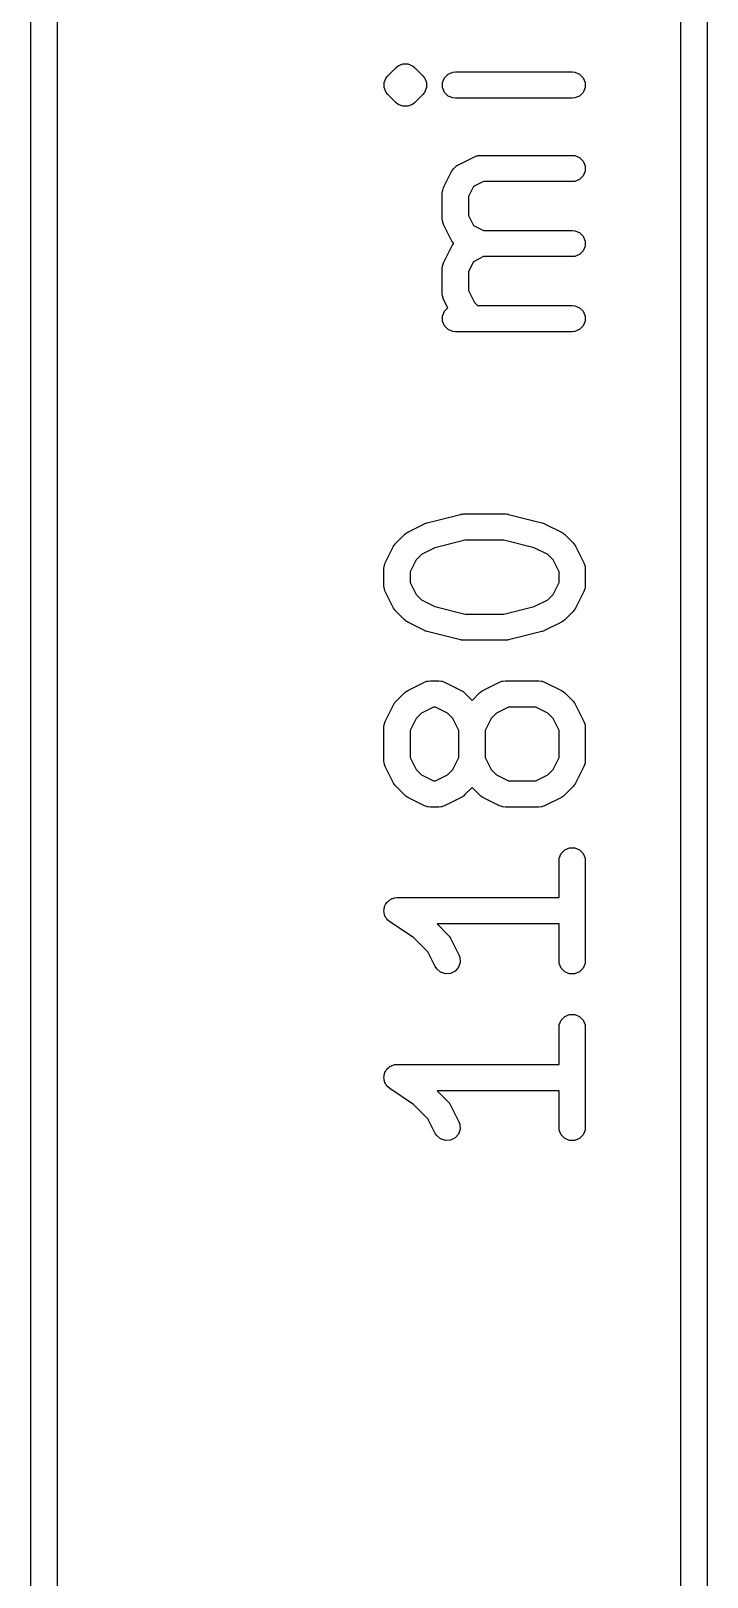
# Model space of a CAD drawing. Extents: x 0.21 to 2.09, y 0.21 to 1.68.
# Drawn here: x 1.9108 to 2.0628, y 0.5546 to 0.9022 of the extents above; entities that cross this region are included whole.
import ezdxf

# ---------------------------------------------------------------- set-up
doc = ezdxf.new("R2010")
doc.units = 0
doc.header["$MEASUREMENT"] = 0
doc.layers.add('BLACK', color=7, linetype='CONTINUOUS')

msp = doc.modelspace()

# ---------------------------------------------------------------- linework, layer by layer
at = {"layer": 'BLACK', "linetype": 'CONTINUOUS'}
for p, q in [((2.05689, 0.22207), (2.05689, 1.37793)), ((2.0628, 1.37793), (2.0628, 0.22207)), ((1.91083, 0.41207), (1.91083, 1.18793)), ((1.91673, 1.18793), (1.91673, 0.41207)), ((1.99102, 0.89208), (1.99289, 0.89395)), ((1.99289, 0.89395), (1.99334, 0.89432)), ((1.99334, 0.89432), (1.9944, 0.89476)), ((1.9944, 0.89476), (1.99555, 0.89476)), ((1.99555, 0.89476), (1.99662, 0.89432)), ((1.99662, 0.89432), (1.99707, 0.89395)), ((1.99707, 0.89395), (1.99894, 0.89208)), ((1.99021, 0.89056), (1.99065, 0.89163)), ((1.99021, 0.88941), (1.99021, 0.89056)), ((1.99065, 0.89163), (1.99102, 0.89208)), ((1.99894, 0.89208), (1.99931, 0.89163)), ((1.99931, 0.89163), (1.99945, 0.89129)), ((1.99945, 0.89129), (1.99975, 0.89056)), ((1.99975, 0.89056), (1.99975, 0.88941)), ((2.00333, 0.89056), (2.00377, 0.89163)), ((2.00333, 0.88941), (2.00333, 0.89056)), ((2.00377, 0.89163), (2.00459, 0.89244)), ((2.00459, 0.89244), (2.00565, 0.89288)), ((2.00565, 0.89288), (2.00623, 0.89294)), ((2.00623, 0.89294), (2.03247, 0.89294)), ((2.03247, 0.89294), (2.03305, 0.89288)), ((2.03305, 0.89288), (2.03411, 0.89244)), ((2.03411, 0.89244), (2.03493, 0.89163)), ((2.03493, 0.89163), (2.03537, 0.89056)), ((2.03537, 0.89056), (2.03537, 0.88941)), ((1.99065, 0.88835), (1.99021, 0.88941)), ((1.99102, 0.8879), (1.99065, 0.88835)), ((1.99289, 0.88603), (1.99102, 0.8879)), ((1.99894, 0.8879), (1.99707, 0.88603)), ((1.99931, 0.88835), (1.99894, 0.8879)), ((1.99975, 0.88941), (1.99931, 0.88835)), ((2.00377, 0.88835), (2.00333, 0.88941)), ((2.00459, 0.88753), (2.00377, 0.88835)), ((2.00565, 0.88709), (2.00459, 0.88753)), ((2.00623, 0.88704), (2.00565, 0.88709)), ((2.03247, 0.88704), (2.00623, 0.88704)), ((2.03305, 0.88709), (2.03247, 0.88704)), ((2.03411, 0.88753), (2.03305, 0.88709)), ((2.03493, 0.88835), (2.03411, 0.88753)), ((2.03537, 0.88941), (2.03493, 0.88835)), ((1.99334, 0.88566), (1.99289, 0.88603)), ((1.9944, 0.88522), (1.99334, 0.88566)), ((1.99555, 0.88522), (1.9944, 0.88522)), ((1.9944, 0.88522), (1.9944, 0.88522)), ((1.99662, 0.88566), (1.99555, 0.88522)), ((1.99707, 0.88603), (1.99662, 0.88566)), ((2.00678, 0.87201), (2.01053, 0.87388)), ((2.01053, 0.87388), (2.01107, 0.87409)), ((2.01107, 0.87409), (2.01118, 0.8741)), ((2.01118, 0.8741), (2.01127, 0.87414)), ((2.01127, 0.87414), (2.01185, 0.87419)), ((2.01185, 0.87419), (2.03247, 0.87419)), ((2.03247, 0.87419), (2.03305, 0.87414)), ((2.03305, 0.87414), (2.03411, 0.8737)), ((2.03411, 0.8737), (2.03493, 0.87288)), ((2.03493, 0.87288), (2.03537, 0.87182)), ((2.00359, 0.86694), (2.00546, 0.87069)), ((2.00546, 0.87069), (2.00552, 0.87078)), ((2.00552, 0.87078), (2.00554, 0.87083)), ((2.00554, 0.87083), (2.00558, 0.87089)), ((2.00558, 0.87089), (2.00577, 0.87118)), ((2.00577, 0.87118), (2.00605, 0.87142)), ((2.00605, 0.87142), (2.00629, 0.8717)), ((2.00629, 0.8717), (2.00658, 0.87188)), ((2.00658, 0.87188), (2.00664, 0.87193)), ((2.00664, 0.87193), (2.00668, 0.87195)), ((2.00668, 0.87195), (2.00678, 0.87201)), ((2.03493, 0.8696), (2.03411, 0.86879)), ((2.03537, 0.87067), (2.03493, 0.8696)), ((2.03537, 0.87182), (2.03537, 0.87067)), ((2.00327, 0.86562), (2.00333, 0.86619)), ((2.00327, 0.85999), (2.00327, 0.86562)), ((2.00333, 0.86619), (2.00337, 0.86629)), ((2.00337, 0.86629), (2.00338, 0.8664)), ((2.00338, 0.8664), (2.00359, 0.86694)), ((2.0103, 0.86717), (2.00918, 0.86492)), ((2.01255, 0.86829), (2.0103, 0.86717)), ((2.03247, 0.86829), (2.01255, 0.86829)), ((2.03305, 0.86835), (2.03247, 0.86829)), ((2.03411, 0.86879), (2.03305, 0.86835)), ((2.00918, 0.86492), (2.00918, 0.86069)), ((2.00333, 0.85942), (2.00327, 0.85999)), ((2.00337, 0.85932), (2.00333, 0.85942)), ((2.00338, 0.85921), (2.00337, 0.85932)), ((2.00359, 0.85867), (2.00338, 0.85921)), ((2.00546, 0.85492), (2.00359, 0.85867)), ((2.00918, 0.86069), (2.0103, 0.85844)), ((2.0103, 0.85844), (2.01255, 0.85732)), ((2.01255, 0.85732), (2.03247, 0.85732)), ((2.03247, 0.85732), (2.03305, 0.85726)), ((2.03305, 0.85726), (2.03411, 0.85682)), ((2.03411, 0.85682), (2.03493, 0.85601)), ((2.03493, 0.85601), (2.03537, 0.85494)), ((2.00359, 0.85006), (2.00546, 0.85381)), ((2.00552, 0.85483), (2.00546, 0.85492)), ((2.00546, 0.85381), (2.00552, 0.85391)), ((2.00554, 0.85478), (2.00552, 0.85483)), ((2.00552, 0.85391), (2.00554, 0.85396)), ((2.00558, 0.85472), (2.00554, 0.85478)), ((2.00554, 0.85396), (2.00558, 0.85401)), ((2.00577, 0.85443), (2.00558, 0.85472)), ((2.00558, 0.85401), (2.00577, 0.8543)), ((2.00584, 0.85437), (2.00577, 0.85443)), ((2.00577, 0.8543), (2.00584, 0.85437)), ((2.03411, 0.85191), (2.03305, 0.85147)), ((2.03493, 0.85273), (2.03411, 0.85191)), ((2.03537, 0.85379), (2.03493, 0.85273)), ((2.03537, 0.85494), (2.03537, 0.85379)), ((2.00327, 0.84874), (2.00333, 0.84932)), ((2.00327, 0.84312), (2.00327, 0.84874)), ((2.00333, 0.84932), (2.00337, 0.84942)), ((2.00337, 0.84942), (2.00338, 0.84952)), ((2.00338, 0.84952), (2.00359, 0.85006)), ((2.0103, 0.85029), (2.00918, 0.84805)), ((2.00918, 0.84805), (2.00918, 0.84382)), ((2.01255, 0.85142), (2.0103, 0.85029)), ((2.03247, 0.85142), (2.01255, 0.85142)), ((2.03305, 0.85147), (2.03247, 0.85142)), ((2.00333, 0.84254), (2.00327, 0.84312)), ((2.00337, 0.84245), (2.00333, 0.84254)), ((2.00338, 0.84234), (2.00337, 0.84245)), ((2.00359, 0.8418), (2.00338, 0.84234)), ((2.00454, 0.8399), (2.00359, 0.8418)), ((2.00918, 0.84382), (2.01053, 0.84112)), ((2.01053, 0.84112), (2.0112, 0.84045)), ((2.00333, 0.83807), (2.00377, 0.83914)), ((2.00333, 0.83692), (2.00333, 0.83807)), ((2.00377, 0.83914), (2.00454, 0.8399)), ((2.0112, 0.84045), (2.03247, 0.84045)), ((2.03247, 0.84045), (2.03305, 0.84039)), ((2.03305, 0.84039), (2.03411, 0.83995)), ((2.03411, 0.83995), (2.03493, 0.83914)), ((2.03493, 0.83914), (2.03537, 0.83807)), ((2.03537, 0.83807), (2.03537, 0.83692)), ((2.00377, 0.83585), (2.00333, 0.83692)), ((2.00459, 0.83504), (2.00377, 0.83585)), ((2.00565, 0.8346), (2.00459, 0.83504)), ((2.00623, 0.83454), (2.00565, 0.8346)), ((2.03247, 0.83454), (2.00623, 0.83454)), ((2.03305, 0.8346), (2.03247, 0.83454)), ((2.03411, 0.83504), (2.03305, 0.8346)), ((2.03493, 0.83585), (2.03411, 0.83504)), ((2.03537, 0.83692), (2.03493, 0.83585)), ((1.99989, 0.79162), (2.00739, 0.79349)), ((2.00739, 0.79349), (2.00748, 0.79351)), ((2.00748, 0.79351), (2.00753, 0.79352)), ((2.00753, 0.79352), (2.00774, 0.79354)), ((2.00774, 0.79354), (2.00796, 0.79358)), ((2.00796, 0.79358), (2.008, 0.79357)), ((2.008, 0.79357), (2.0081, 0.79358)), ((2.0081, 0.79358), (2.01748, 0.79358)), ((2.01748, 0.79358), (2.01758, 0.79357)), ((2.01758, 0.79357), (2.01762, 0.79358)), ((2.01762, 0.79358), (2.01783, 0.79354)), ((2.01783, 0.79354), (2.01805, 0.79352)), ((2.01805, 0.79352), (2.01809, 0.79351)), ((2.01809, 0.79351), (2.01819, 0.79349)), ((2.01819, 0.79349), (2.02569, 0.79162)), ((1.99289, 0.78709), (1.99476, 0.78896)), ((1.99476, 0.78896), (1.99499, 0.78915)), ((1.99499, 0.78915), (1.99504, 0.78921)), ((1.99504, 0.78921), (1.99513, 0.78927)), ((1.99513, 0.78927), (1.99521, 0.78933)), ((1.99521, 0.78933), (1.99528, 0.78936)), ((1.99528, 0.78936), (1.99553, 0.78952)), ((1.99553, 0.78952), (1.99928, 0.79139)), ((1.99928, 0.79139), (1.99932, 0.79141)), ((1.99932, 0.79141), (1.99934, 0.79142)), ((1.99934, 0.79142), (1.99958, 0.79151)), ((1.99958, 0.79151), (1.99982, 0.7916)), ((1.99982, 0.7916), (1.99984, 0.7916)), ((1.99984, 0.7916), (1.99989, 0.79162)), ((2.02569, 0.79162), (2.02573, 0.7916)), ((2.02573, 0.7916), (2.02575, 0.7916)), ((2.02575, 0.7916), (2.02599, 0.79151)), ((2.02599, 0.79151), (2.02624, 0.79142)), ((2.02624, 0.79142), (2.02625, 0.79141)), ((2.02625, 0.79141), (2.02629, 0.79139)), ((2.02629, 0.79139), (2.03004, 0.78952)), ((2.03004, 0.78952), (2.03029, 0.78936)), ((2.03029, 0.78936), (2.03036, 0.78933)), ((2.03036, 0.78933), (2.03045, 0.78927)), ((2.03045, 0.78927), (2.03053, 0.78921)), ((2.03053, 0.78921), (2.03059, 0.78915)), ((2.03059, 0.78915), (2.03081, 0.78896)), ((2.03081, 0.78896), (2.03269, 0.78709)), ((1.99046, 0.78257), (1.99234, 0.78632)), ((1.99234, 0.78632), (1.99249, 0.78657)), ((1.99249, 0.78657), (1.99252, 0.78664)), ((1.99252, 0.78664), (1.99259, 0.78672)), ((1.99259, 0.78672), (1.99265, 0.78681)), ((1.99265, 0.78681), (1.9927, 0.78686)), ((1.9927, 0.78686), (1.99289, 0.78709)), ((2.00163, 0.78597), (1.9986, 0.78445)), ((2.00846, 0.78767), (2.00163, 0.78597)), ((2.01711, 0.78767), (2.00846, 0.78767)), ((2.02394, 0.78597), (2.01711, 0.78767)), ((2.02697, 0.78445), (2.02394, 0.78597)), ((2.03269, 0.78709), (2.03287, 0.78686)), ((2.03287, 0.78686), (2.03293, 0.78681)), ((2.03293, 0.78681), (2.03299, 0.78672)), ((2.03299, 0.78672), (2.03305, 0.78664)), ((2.03305, 0.78664), (2.03308, 0.78657)), ((2.03308, 0.78657), (2.03324, 0.78632)), ((2.03324, 0.78632), (2.03511, 0.78257)), ((1.99025, 0.78193), (1.99026, 0.78203)), ((1.99026, 0.78203), (1.99046, 0.78257)), ((1.9974, 0.78325), (1.99606, 0.78056)), ((1.9986, 0.78445), (1.9974, 0.78325)), ((2.02817, 0.78325), (2.02697, 0.78445)), ((2.02952, 0.78056), (2.02817, 0.78325)), ((2.03511, 0.78257), (2.03532, 0.78203)), ((2.03532, 0.78203), (2.03533, 0.78193)), ((1.99015, 0.78125), (1.99021, 0.78183)), ((1.99015, 0.7775), (1.99015, 0.78125)), ((1.99021, 0.78183), (1.99025, 0.78193)), ((1.99606, 0.78056), (1.99606, 0.7782)), ((2.02952, 0.7782), (2.02952, 0.78056)), ((2.03533, 0.78193), (2.03537, 0.78183)), ((2.03537, 0.78183), (2.03543, 0.78125)), ((2.03543, 0.78125), (2.03543, 0.7775)), ((1.99021, 0.77693), (1.99015, 0.7775)), ((1.99025, 0.77683), (1.99021, 0.77693)), ((1.99026, 0.77672), (1.99025, 0.77683)), ((1.99046, 0.77618), (1.99026, 0.77672)), ((1.99234, 0.77243), (1.99046, 0.77618)), ((1.99606, 0.7782), (1.9974, 0.7755)), ((1.9974, 0.7755), (1.9986, 0.77431)), ((2.02697, 0.77431), (2.02817, 0.7755)), ((2.02817, 0.7755), (2.02952, 0.7782)), ((2.03511, 0.77618), (2.03324, 0.77243)), ((2.03532, 0.77672), (2.03511, 0.77618)), ((2.03533, 0.77683), (2.03532, 0.77672)), ((2.03537, 0.77693), (2.03533, 0.77683)), ((2.03543, 0.7775), (2.03537, 0.77693)), ((1.99249, 0.77218), (1.99234, 0.77243)), ((1.99252, 0.77211), (1.99249, 0.77218)), ((1.99259, 0.77203), (1.99252, 0.77211)), ((1.99265, 0.77194), (1.99259, 0.77203)), ((1.9927, 0.77189), (1.99265, 0.77194)), ((1.99289, 0.77167), (1.9927, 0.77189)), ((1.99476, 0.76979), (1.99289, 0.77167)), ((1.9986, 0.77431), (2.00163, 0.77279)), ((2.00163, 0.77279), (2.00846, 0.77108)), ((2.01711, 0.77108), (2.02394, 0.77279)), ((2.02394, 0.77279), (2.02697, 0.77431)), ((2.03269, 0.77167), (2.03081, 0.76979)), ((2.03287, 0.77189), (2.03269, 0.77167)), ((2.03293, 0.77194), (2.03287, 0.77189)), ((2.03299, 0.77203), (2.03293, 0.77194)), ((2.03305, 0.77211), (2.03299, 0.77203)), ((2.03308, 0.77218), (2.03305, 0.77211)), ((2.03324, 0.77243), (2.03308, 0.77218)), ((1.99499, 0.7696), (1.99476, 0.76979)), ((1.99504, 0.76955), (1.99499, 0.7696)), ((1.99513, 0.76949), (1.99504, 0.76955)), ((1.99521, 0.76942), (1.99513, 0.76949)), ((1.99528, 0.76939), (1.99521, 0.76942)), ((1.99553, 0.76924), (1.99528, 0.76939)), ((1.99928, 0.76736), (1.99553, 0.76924)), ((2.00846, 0.77108), (2.01711, 0.77108)), ((2.03004, 0.76924), (2.02629, 0.76736)), ((2.03029, 0.76939), (2.03004, 0.76924)), ((2.03036, 0.76942), (2.03029, 0.76939)), ((2.03045, 0.76949), (2.03036, 0.76942)), ((2.03053, 0.76955), (2.03045, 0.76949)), ((2.03059, 0.7696), (2.03053, 0.76955)), ((2.03081, 0.76979), (2.03059, 0.7696)), ((1.99932, 0.76735), (1.99928, 0.76736)), ((1.99934, 0.76733), (1.99932, 0.76735)), ((1.99958, 0.76725), (1.99934, 0.76733)), ((1.99982, 0.76716), (1.99958, 0.76725)), ((1.99984, 0.76715), (1.99982, 0.76716)), ((1.99989, 0.76714), (1.99984, 0.76715)), ((2.00739, 0.76526), (1.99989, 0.76714)), ((2.00748, 0.76525), (2.00739, 0.76526)), ((2.00753, 0.76523), (2.00748, 0.76525)), ((2.00774, 0.76521), (2.00753, 0.76523)), ((2.00796, 0.76518), (2.00774, 0.76521)), ((2.008, 0.76519), (2.00796, 0.76518)), ((2.0081, 0.76518), (2.008, 0.76519)), ((2.01748, 0.76518), (2.0081, 0.76518)), ((2.01758, 0.76519), (2.01748, 0.76518)), ((2.01762, 0.76518), (2.01758, 0.76519)), ((2.01783, 0.76521), (2.01762, 0.76518)), ((2.01805, 0.76523), (2.01783, 0.76521)), ((2.01809, 0.76525), (2.01805, 0.76523)), ((2.01819, 0.76526), (2.01809, 0.76525)), ((2.02569, 0.76714), (2.01819, 0.76526)), ((2.02573, 0.76715), (2.02569, 0.76714)), ((2.02575, 0.76716), (2.02573, 0.76715)), ((2.02599, 0.76725), (2.02575, 0.76716)), ((2.02624, 0.76733), (2.02599, 0.76725)), ((2.02625, 0.76735), (2.02624, 0.76733)), ((2.02629, 0.76736), (2.02625, 0.76735)), ((1.99553, 0.7539), (1.99928, 0.75577)), ((1.99928, 0.75577), (1.99982, 0.75598)), ((1.99982, 0.75598), (1.99993, 0.75599)), ((1.99993, 0.75599), (2.00003, 0.75603)), ((2.00003, 0.75603), (2.0006, 0.75608)), ((2.0006, 0.75608), (2.00248, 0.75608)), ((2.00248, 0.75608), (2.00305, 0.75603)), ((2.00305, 0.75603), (2.00315, 0.75599)), ((2.00315, 0.75599), (2.00326, 0.75598)), ((2.00326, 0.75598), (2.0038, 0.75577)), ((2.0038, 0.75577), (2.00755, 0.7539)), ((2.0124, 0.7539), (2.01615, 0.75577)), ((2.01615, 0.75577), (2.0167, 0.75598)), ((2.0167, 0.75598), (2.0168, 0.75599)), ((2.0168, 0.75599), (2.0169, 0.75603)), ((2.0169, 0.75603), (2.01748, 0.75608)), ((2.01748, 0.75608), (2.02497, 0.75608)), ((2.02497, 0.75608), (2.02555, 0.75603)), ((2.02555, 0.75603), (2.02565, 0.75599)), ((2.02565, 0.75599), (2.02575, 0.75598)), ((2.02575, 0.75598), (2.02629, 0.75577)), ((2.02629, 0.75577), (2.03004, 0.7539)), ((1.99234, 0.7507), (1.99249, 0.75095)), ((1.99249, 0.75095), (1.99252, 0.75102)), ((1.99252, 0.75102), (1.99259, 0.7511)), ((1.99259, 0.7511), (1.99265, 0.75119)), ((1.99265, 0.75119), (1.9927, 0.75124)), ((1.9927, 0.75124), (1.99289, 0.75147)), ((1.99289, 0.75147), (1.99476, 0.75334)), ((1.99476, 0.75334), (1.99499, 0.75353)), ((1.99499, 0.75353), (1.99504, 0.75359)), ((1.99504, 0.75359), (1.99513, 0.75364)), ((1.99513, 0.75364), (1.99521, 0.75371)), ((1.99521, 0.75371), (1.99528, 0.75374)), ((1.99528, 0.75374), (1.99553, 0.7539)), ((2.00755, 0.7539), (2.00779, 0.75374)), ((2.00779, 0.75374), (2.00787, 0.75371)), ((2.00787, 0.75371), (2.00795, 0.75364)), ((2.00795, 0.75364), (2.00804, 0.75359)), ((2.00804, 0.75359), (2.00809, 0.75353)), ((2.00809, 0.75353), (2.00831, 0.75334)), ((2.00831, 0.75334), (2.00998, 0.75168)), ((2.00998, 0.75168), (2.01164, 0.75334)), ((2.01164, 0.75334), (2.01186, 0.75353)), ((2.01186, 0.75353), (2.01192, 0.75359)), ((2.01192, 0.75359), (2.012, 0.75364)), ((2.012, 0.75364), (2.01209, 0.75371)), ((2.01209, 0.75371), (2.01216, 0.75374)), ((2.01216, 0.75374), (2.0124, 0.7539)), ((2.03004, 0.7539), (2.03029, 0.75374)), ((2.03029, 0.75374), (2.03036, 0.75371)), ((2.03036, 0.75371), (2.03045, 0.75364)), ((2.03045, 0.75364), (2.03053, 0.75359)), ((2.03053, 0.75359), (2.03059, 0.75353)), ((2.03059, 0.75353), (2.03081, 0.75334)), ((2.03081, 0.75334), (2.03269, 0.75147)), ((2.03269, 0.75147), (2.03287, 0.75124)), ((2.03287, 0.75124), (2.03293, 0.75119)), ((2.03293, 0.75119), (2.03299, 0.7511)), ((2.03299, 0.7511), (2.03305, 0.75102)), ((2.03305, 0.75102), (2.03308, 0.75095)), ((2.03308, 0.75095), (2.03324, 0.7507)), ((1.99046, 0.74695), (1.99234, 0.7507)), ((1.9974, 0.74763), (1.99606, 0.74493)), ((1.9986, 0.74883), (1.9974, 0.74763)), ((2.0013, 0.75018), (1.9986, 0.74883)), ((2.00178, 0.75018), (2.0013, 0.75018)), ((2.00448, 0.74883), (2.00178, 0.75018)), ((2.00567, 0.74763), (2.00448, 0.74883)), ((2.00702, 0.74493), (2.00567, 0.74763)), ((2.01428, 0.74763), (2.01293, 0.74493)), ((2.01547, 0.74883), (2.01428, 0.74763)), ((2.01817, 0.75018), (2.01547, 0.74883)), ((2.02428, 0.75018), (2.01817, 0.75018)), ((2.02697, 0.74883), (2.02428, 0.75018)), ((2.02817, 0.74763), (2.02697, 0.74883)), ((2.02952, 0.74493), (2.02817, 0.74763)), ((2.03324, 0.7507), (2.03511, 0.74695)), ((1.99015, 0.74563), (1.99021, 0.74621)), ((1.99015, 0.73813), (1.99015, 0.74563)), ((1.99021, 0.74621), (1.99025, 0.74631)), ((1.99025, 0.74631), (1.99026, 0.74641)), ((1.99026, 0.74641), (1.99046, 0.74695)), ((1.99606, 0.74493), (1.99606, 0.73883)), ((2.00702, 0.73883), (2.00702, 0.74493)), ((2.01293, 0.74493), (2.01293, 0.73883)), ((2.02952, 0.73883), (2.02952, 0.74493)), ((2.03511, 0.74695), (2.03532, 0.74641)), ((2.03532, 0.74641), (2.03533, 0.74631)), ((2.03533, 0.74631), (2.03537, 0.74621)), ((2.03537, 0.74621), (2.03543, 0.74563)), ((2.03543, 0.74563), (2.03543, 0.73813)), ((1.99021, 0.73756), (1.99015, 0.73813)), ((1.99025, 0.73746), (1.99021, 0.73756)), ((1.99026, 0.73735), (1.99025, 0.73746)), ((1.99046, 0.73681), (1.99026, 0.73735)), ((1.99606, 0.73883), (1.9974, 0.73613)), ((2.00567, 0.73613), (2.00702, 0.73883)), ((2.01293, 0.73883), (2.01428, 0.73613)), ((2.02817, 0.73613), (2.02952, 0.73883)), ((2.03532, 0.73735), (2.03511, 0.73681)), ((2.03533, 0.73746), (2.03532, 0.73735)), ((2.03537, 0.73756), (2.03533, 0.73746)), ((2.03543, 0.73813), (2.03537, 0.73756)), ((1.99234, 0.73306), (1.99046, 0.73681)), ((1.9974, 0.73613), (1.9986, 0.73494)), ((1.9986, 0.73494), (2.0013, 0.73359)), ((2.0013, 0.73359), (2.00178, 0.73359)), ((2.00178, 0.73359), (2.00448, 0.73494)), ((2.00448, 0.73494), (2.00567, 0.73613)), ((2.01428, 0.73613), (2.01547, 0.73494)), ((2.01547, 0.73494), (2.01817, 0.73359)), ((2.01817, 0.73359), (2.02428, 0.73359)), ((2.02428, 0.73359), (2.02697, 0.73494)), ((2.02697, 0.73494), (2.02817, 0.73613)), ((2.03511, 0.73681), (2.03324, 0.73306)), ((1.99249, 0.73281), (1.99234, 0.73306)), ((1.99252, 0.73274), (1.99249, 0.73281)), ((1.99259, 0.73266), (1.99252, 0.73274)), ((1.99265, 0.73257), (1.99259, 0.73266)), ((1.9927, 0.73252), (1.99265, 0.73257)), ((1.99289, 0.7323), (1.9927, 0.73252)), ((1.99476, 0.73042), (1.99289, 0.7323)), ((1.99499, 0.73023), (1.99476, 0.73042)), ((1.99504, 0.73018), (1.99499, 0.73023)), ((1.99513, 0.73012), (1.99504, 0.73018)), ((1.99521, 0.73005), (1.99513, 0.73012)), ((1.99528, 0.73002), (1.99521, 0.73005)), ((1.99553, 0.72987), (1.99528, 0.73002)), ((2.00779, 0.73002), (2.00755, 0.72987)), ((2.00787, 0.73005), (2.00779, 0.73002)), ((2.00795, 0.73012), (2.00787, 0.73005)), ((2.00804, 0.73018), (2.00795, 0.73012)), ((2.00809, 0.73023), (2.00804, 0.73018)), ((2.00831, 0.73042), (2.00809, 0.73023)), ((2.00998, 0.73208), (2.00831, 0.73042)), ((2.01164, 0.73042), (2.00998, 0.73208)), ((2.01186, 0.73023), (2.01164, 0.73042)), ((2.01192, 0.73018), (2.01186, 0.73023)), ((2.012, 0.73012), (2.01192, 0.73018)), ((2.01209, 0.73005), (2.012, 0.73012)), ((2.01216, 0.73002), (2.01209, 0.73005)), ((2.0124, 0.72987), (2.01216, 0.73002)), ((2.03029, 0.73002), (2.03004, 0.72987)), ((2.03036, 0.73005), (2.03029, 0.73002)), ((2.03045, 0.73012), (2.03036, 0.73005)), ((2.03053, 0.73018), (2.03045, 0.73012)), ((2.03059, 0.73023), (2.03053, 0.73018)), ((2.03081, 0.73042), (2.03059, 0.73023)), ((2.03269, 0.7323), (2.03081, 0.73042)), ((2.03287, 0.73252), (2.03269, 0.7323)), ((2.03293, 0.73257), (2.03287, 0.73252)), ((2.03299, 0.73266), (2.03293, 0.73257)), ((2.03305, 0.73274), (2.03299, 0.73266)), ((2.03308, 0.73281), (2.03305, 0.73274)), ((2.03324, 0.73306), (2.03308, 0.73281)), ((1.99928, 0.72799), (1.99553, 0.72987)), ((1.99982, 0.72779), (1.99928, 0.72799)), ((1.99993, 0.72778), (1.99982, 0.72779)), ((2.00003, 0.72774), (1.99993, 0.72778)), ((2.0006, 0.72768), (2.00003, 0.72774)), ((2.00248, 0.72768), (2.0006, 0.72768)), ((2.00305, 0.72774), (2.00248, 0.72768)), ((2.00315, 0.72778), (2.00305, 0.72774)), ((2.00326, 0.72779), (2.00315, 0.72778)), ((2.0038, 0.72799), (2.00326, 0.72779)), ((2.00755, 0.72987), (2.0038, 0.72799)), ((2.01615, 0.72799), (2.0124, 0.72987)), ((2.0167, 0.72779), (2.01615, 0.72799)), ((2.0168, 0.72778), (2.0167, 0.72779)), ((2.0169, 0.72774), (2.0168, 0.72778)), ((2.01748, 0.72768), (2.0169, 0.72774)), ((2.02497, 0.72768), (2.01748, 0.72768)), ((2.02555, 0.72774), (2.02497, 0.72768)), ((2.02565, 0.72778), (2.02555, 0.72774)), ((2.02575, 0.72779), (2.02565, 0.72778)), ((2.02629, 0.72799), (2.02575, 0.72779)), ((2.03004, 0.72987), (2.02629, 0.72799)), ((2.02952, 0.71564), (2.02958, 0.71621)), ((2.02958, 0.71621), (2.03002, 0.71728)), ((2.03002, 0.71728), (2.03083, 0.71809)), ((2.03083, 0.71809), (2.0319, 0.71853)), ((2.0319, 0.71853), (2.03305, 0.71853)), ((2.03305, 0.71853), (2.03411, 0.71809)), ((2.03411, 0.71809), (2.03493, 0.71728)), ((2.03493, 0.71728), (2.03537, 0.71621)), ((2.03537, 0.71621), (2.03543, 0.71564)), ((2.02952, 0.70734), (2.02952, 0.71564)), ((2.03543, 0.71564), (2.03543, 0.69314)), ((1.99037, 0.70551), (1.99054, 0.70576)), ((1.99054, 0.70576), (1.99065, 0.70603)), ((1.99065, 0.70603), (1.99085, 0.70623)), ((1.99085, 0.70623), (1.99101, 0.70647)), ((1.99101, 0.70647), (1.99126, 0.70664)), ((1.99126, 0.70664), (1.99146, 0.70684)), ((1.99146, 0.70684), (1.99173, 0.70695)), ((1.99173, 0.70695), (1.99197, 0.70711)), ((1.99197, 0.70711), (1.99226, 0.70717)), ((1.99226, 0.70717), (1.99253, 0.70728)), ((1.99253, 0.70728), (1.9931, 0.70734)), ((1.9931, 0.70734), (1.9931, 0.70734)), ((1.9931, 0.70734), (1.9931, 0.70734)), ((1.9931, 0.70734), (1.9931, 0.70734)), ((1.9931, 0.70734), (2.02952, 0.70734)), ((1.99015, 0.70438), (1.99021, 0.70467)), ((1.99021, 0.7041), (1.99015, 0.70438)), ((1.99021, 0.70496), (1.99032, 0.70523)), ((1.99021, 0.70467), (1.99021, 0.70496)), ((1.99021, 0.70381), (1.99021, 0.7041)), ((1.99032, 0.70354), (1.99021, 0.70381)), ((1.99032, 0.70523), (1.99037, 0.70551)), ((1.99038, 0.70325), (1.99032, 0.70354)), ((1.99054, 0.70301), (1.99038, 0.70325)), ((1.99065, 0.70275), (1.99054, 0.70301)), ((1.99085, 0.70254), (1.99065, 0.70275)), ((1.99102, 0.7023), (1.99085, 0.70254)), ((1.99146, 0.70193), (1.99102, 0.7023)), ((1.99147, 0.70193), (1.99146, 0.70193)), ((1.99146, 0.70193), (1.99146, 0.70193)), ((1.99146, 0.70193), (1.99146, 0.70193)), ((1.99685, 0.69834), (1.99147, 0.70193)), ((2.02952, 0.70143), (2.00211, 0.70143)), ((2.00211, 0.70143), (2.00456, 0.69898)), ((2.00456, 0.69898), (2.00475, 0.69875)), ((2.00475, 0.69875), (2.00481, 0.6987)), ((2.00481, 0.6987), (2.00487, 0.69861)), ((2.00487, 0.69861), (2.00493, 0.69853)), ((2.02952, 0.69314), (2.02952, 0.70143)), ((2.00005, 0.69514), (1.99685, 0.69834)), ((2.00171, 0.69182), (2.00005, 0.69514)), ((2.00493, 0.69853), (2.00496, 0.69846)), ((2.00496, 0.69846), (2.00512, 0.69821)), ((2.00512, 0.69821), (2.00699, 0.69446)), ((2.00202, 0.69133), (2.00171, 0.69182)), ((2.00692, 0.69168), (2.00616, 0.69081)), ((2.00728, 0.69277), (2.00692, 0.69168)), ((2.00699, 0.69446), (2.0072, 0.69392)), ((2.0072, 0.69392), (2.00728, 0.69277)), ((2.02958, 0.69256), (2.02952, 0.69314)), ((2.03002, 0.6915), (2.02958, 0.69256)), ((2.03537, 0.69256), (2.03493, 0.6915)), ((2.03543, 0.69314), (2.03537, 0.69256)), ((2.00289, 0.69057), (2.00202, 0.69133)), ((2.00398, 0.69021), (2.00289, 0.69057)), ((2.00513, 0.69029), (2.00398, 0.69021)), ((2.00616, 0.69081), (2.00513, 0.69029)), ((2.03083, 0.69068), (2.03002, 0.6915)), ((2.0319, 0.69024), (2.03083, 0.69068)), ((2.03305, 0.69024), (2.0319, 0.69024)), ((2.03411, 0.69068), (2.03305, 0.69024)), ((2.03493, 0.6915), (2.03411, 0.69068)), ((2.02952, 0.67814), (2.02958, 0.67872)), ((2.02952, 0.66984), (2.02952, 0.67814)), ((2.02958, 0.67872), (2.03002, 0.67978)), ((2.03002, 0.67978), (2.03083, 0.6806)), ((2.03083, 0.6806), (2.0319, 0.68104)), ((2.0319, 0.68104), (2.03305, 0.68104)), ((2.03305, 0.68104), (2.03411, 0.6806)), ((2.03411, 0.6806), (2.03493, 0.67978)), ((2.03493, 0.67978), (2.03537, 0.67872)), ((2.03537, 0.67872), (2.03543, 0.67814)), ((2.03543, 0.67814), (2.03543, 0.65564)), ((1.99021, 0.66747), (1.99032, 0.66773)), ((1.99021, 0.66718), (1.99021, 0.66747)), ((1.99032, 0.66773), (1.99037, 0.66802)), ((1.99037, 0.66802), (1.99054, 0.66826)), ((1.99054, 0.66826), (1.99065, 0.66853)), ((1.99065, 0.66853), (1.99085, 0.66874)), ((1.99085, 0.66874), (1.99101, 0.66898)), ((1.99101, 0.66898), (1.99126, 0.66914)), ((1.99126, 0.66914), (1.99146, 0.66935)), ((1.99146, 0.66935), (1.99173, 0.66946)), ((1.99173, 0.66946), (1.99197, 0.66962)), ((1.99197, 0.66962), (1.99226, 0.66968)), ((1.99226, 0.66968), (1.99253, 0.66979)), ((1.99253, 0.66979), (1.9931, 0.66984)), ((1.9931, 0.66984), (1.9931, 0.66984)), ((1.9931, 0.66984), (1.9931, 0.66984)), ((1.9931, 0.66984), (1.9931, 0.66984)), ((1.9931, 0.66984), (2.02952, 0.66984)), ((1.99015, 0.66689), (1.99021, 0.66718)), ((1.99021, 0.6666), (1.99015, 0.66689)), ((1.99021, 0.66632), (1.99021, 0.6666)), ((1.99032, 0.66605), (1.99021, 0.66632)), ((1.99038, 0.66576), (1.99032, 0.66605)), ((1.99054, 0.66552), (1.99038, 0.66576)), ((1.99065, 0.66525), (1.99054, 0.66552)), ((1.99085, 0.66504), (1.99065, 0.66525)), ((1.99102, 0.6648), (1.99085, 0.66504)), ((1.99146, 0.66444), (1.99102, 0.6648)), ((1.99147, 0.66443), (1.99146, 0.66444)), ((1.99146, 0.66444), (1.99146, 0.66444)), ((1.99146, 0.66444), (1.99146, 0.66444)), ((1.99685, 0.66085), (1.99147, 0.66443)), ((2.02952, 0.66394), (2.00211, 0.66394)), ((2.00211, 0.66394), (2.00456, 0.66148)), ((2.02952, 0.65564), (2.02952, 0.66394)), ((2.00005, 0.65764), (1.99685, 0.66085)), ((2.00456, 0.66148), (2.00475, 0.66125)), ((2.00475, 0.66125), (2.00481, 0.6612)), ((2.00481, 0.6612), (2.00487, 0.66111)), ((2.00487, 0.66111), (2.00493, 0.66103)), ((2.00493, 0.66103), (2.00496, 0.66096)), ((2.00496, 0.66096), (2.00512, 0.66071)), ((2.00512, 0.66071), (2.00699, 0.65696)), ((2.00171, 0.65432), (2.00005, 0.65764)), ((2.00699, 0.65696), (2.0072, 0.65642)), ((2.00202, 0.65383), (2.00171, 0.65432)), ((2.00289, 0.65308), (2.00202, 0.65383)), ((2.00692, 0.65418), (2.00616, 0.65331)), ((2.00728, 0.65527), (2.00692, 0.65418)), ((2.0072, 0.65642), (2.00728, 0.65527)), ((2.02958, 0.65507), (2.02952, 0.65564)), ((2.03002, 0.654), (2.02958, 0.65507)), ((2.03083, 0.65319), (2.03002, 0.654)), ((2.03493, 0.654), (2.03411, 0.65319)), ((2.03537, 0.65507), (2.03493, 0.654)), ((2.03543, 0.65564), (2.03537, 0.65507)), ((2.00398, 0.65271), (2.00289, 0.65308)), ((2.00513, 0.6528), (2.00398, 0.65271)), ((2.00616, 0.65331), (2.00513, 0.6528)), ((2.0319, 0.65275), (2.03083, 0.65319)), ((2.03305, 0.65275), (2.0319, 0.65275)), ((2.03411, 0.65319), (2.03305, 0.65275))]:
    msp.add_line(p, q, dxfattribs=at)

doc.saveas('drawing.dxf')
